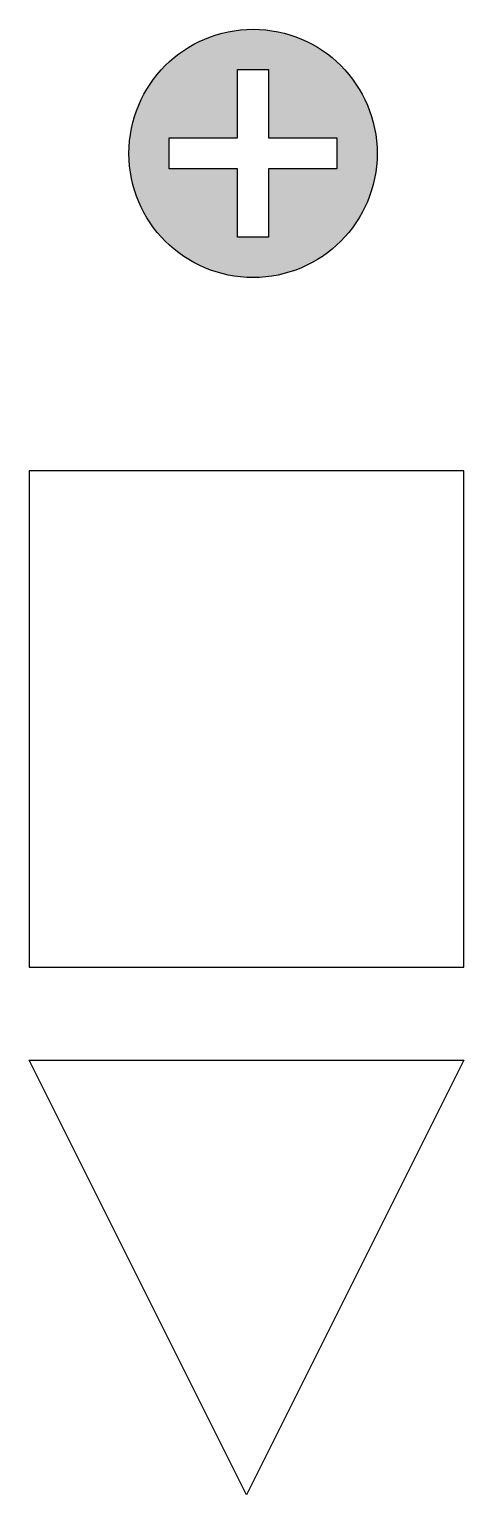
# Model space of a CAD drawing. Header units: millimetres. Extents: x -175 to 175, y -412 to 768.
import ezdxf

# ---------------------------------------------------------------- set-up
doc = ezdxf.new("R2010")
doc.units = ezdxf.units.MM

msp = doc.modelspace()

# ---------------------------------------------------------------- hatches: boundary and pattern name
at = {"linetype": 'ByBlock', "lineweight": -2}
h = msp.add_hatch(color=0, dxfattribs=at)
h.paths.add_polyline_path([(105.3, 668.2, 1), (-94.7, 668.2, 1)])
h.paths.add_polyline_path([(17.8, 655.7), (17.8, 600.7), (-7.2, 600.7), (-7.2, 655.7), (-62.2, 655.7), (-62.2, 680.7), (-7.2, 680.7), (-7.2, 735.7), (17.8, 735.7), (17.8, 680.7), (72.8, 680.7), (72.8, 655.7)], flags=16)

# ---------------------------------------------------------------- linework, layer by layer
at = {"color": 0, "linetype": 'ByBlock', "lineweight": -2}
for p, q in [((-7.2, 735.7), (17.8, 735.7)), ((-7.2, 680.7), (-7.2, 735.7)), ((17.8, 735.7), (17.8, 680.7)), ((-62.2, 655.7), (-62.2, 680.7)), ((-62.2, 680.7), (-7.2, 680.7)), ((17.8, 680.7), (72.8, 680.7)), ((72.8, 680.7), (72.8, 655.7)), ((-7.2, 655.7), (-62.2, 655.7)), ((-7.2, 600.7), (-7.2, 655.7)), ((17.8, 655.7), (17.8, 600.7)), ((72.8, 655.7), (17.8, 655.7)), ((17.8, 600.7), (-7.2, 600.7)), ((-175, -62.5), (175, -62.5)), ((0, -412.5), (-175, -62.5)), ((175, -62.5), (0, -412.5))]:
    msp.add_line(p, q, dxfattribs=at)
msp.add_lwpolyline([(-175, 12.5), (175, 12.5), (175, 412.5), (-175, 412.5), (-175, 12.5)], dxfattribs=at)
msp.add_circle((5.3, 668.2), 100, dxfattribs=at)

doc.saveas('drawing.dxf')
